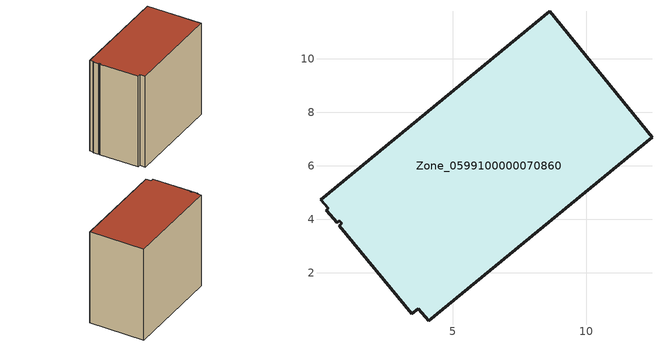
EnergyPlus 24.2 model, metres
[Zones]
Zone_0599100000070860
 floor ground (C_G): 0.35,4.4 0.06,4.72 8.63,11.77 12.45,7.07 4.1,0.2 3.7,0.65 3.47,0.46 0.76,3.76 0.85,3.84 0.76,3.93 0.68,3.86 0.28,4.34 z0
 wall outside (C_F): 8.63,11.77 0.06,4.72 0.35,4.4 0.28,4.34 0.68,3.86 0.76,3.93 0.85,3.84 0.76,3.76 3.47,0.46 3.7,0.65 4.1,0.2 12.45,7.07 8.63,11.77 z0:10.49
 roof outside (C_R): 0.06,4.72 0.35,4.4 0.28,4.34 0.68,3.86 0.76,3.93 0.85,3.84 0.76,3.76 3.47,0.46 3.7,0.65 4.1,0.2 12.45,7.07 8.63,11.77 z10.49
[BUILDING]
Pand.0599100000070860: North Axis=0; Terrain=City; Loads Convergence Tolerance Value=0.04; Temperature Convergence Tolerance Value=0.4; Solar Distribution=FullExterior; Maximum Number of Warmup Days=25; Minimum Number of Warmup Days=1
[Site:Location]
Rotterdam.The.Hague.AP_ZH_NLD Design_Conditions: Latitude=51.96; Longitude=4.45; Time Zone=1; Elevation=-4.5
[SITE:GROUNDTEMPERATURE:BUILDINGSURFACE]
18, 18, 18, 18, 18, 18, 18, 18, 18, 18, 18, 18
[MATERIAL] Thermal Absorptance=0.9; Solar Absorptance=0.7; Visible Absorptance=0.7
Name | Roughness | Thickness | Conductivity | Density | Specific Heat
G.TI.1946 | MediumSmooth | 0.15 | 1 | 540 | 1210
F.TI.1946 | Rough | 0.3 | 0.857143 | 1920 | 840
R.TI.1946 | MediumRough | 0.2 | 0.1 | 1500 | 1000
[CONSTRUCTION]
C_G: G.TI.1946
C_F: F.TI.1946
C_R: R.TI.1946
[ZONE]
Zone_0599100000070860: Type=1; Multiplier=1; Ceiling Height=Autocalculate; Volume=Autocalculate; Floor Area=autocalculate; Part of Total Floor Area=Yes
[ZONEINFILTRATION:DESIGNFLOWRATE]
Infil_Zone_0599100000070860: Zone or ZoneList or Space or SpaceList=Zone_0599100000070860; Schedule=AlwaysOn; Design Flow Rate Calculation Method=Flow/Area; Flow Rate per Floor Area=0.003; Constant Term Coefficient=1; Temperature Term Coefficient=0; Velocity Term Coefficient=0; Velocity Squared Term Coefficient=0
[HVACTEMPLATE:ZONE:IDEALLOADSAIRSYSTEM]
Zone_0599100000070860: Maximum Heating Supply Air Temperature=50; Minimum Cooling Supply Air Temperature=13; Maximum Heating Supply Air Humidity Ratio=0.0156; Minimum Cooling Supply Air Humidity Ratio=0.0077; Heating Limit=NoLimit; Cooling Limit=NoLimit; Dehumidification Control Type=ConstantSensibleHeatRatio; Cooling Sensible Heat Ratio=0.7; Dehumidification Setpoint=60; Humidification Control Type=None; Humidification Setpoint=30; Outdoor Air Method=None; Outdoor Air Flow Rate per Person=0.00944; Outdoor Air Flow Rate per Zone Floor Area=0; Outdoor Air Flow Rate per Zone=0; Demand Controlled Ventilation Type=None; Outdoor Air Economizer Type=NoEconomizer; Heat Recovery Type=None; Sensible Heat Recovery Effectiveness=0.7; Latent Heat Recovery Effectiveness=0.65
[ZONECONTROL:THERMOSTAT]
ThermostatControl_Zone_0599100000070860: Zone or ZoneList=Zone_0599100000070860; Control Type Schedule=DualSetpointControlType; Control 1=Thermostat_Zone_0599100000070860; Temperature Difference Between Cutout And Setpoint=0
[THERMOSTATSETPOINT:DUALSETPOINT]
Thermostat_Zone_0599100000070860: Heating Setpoint Temperature Schedule=HeatingSetpoint_Zone_0599100000070860; Cooling Setpoint Temperature Schedule=CoolingSetpoint_Zone_0599100000070860
[SCHEDULE:COMPACT]
HeatingSetpoint_Zone_0599100000070860: Through: 12/31, For: AllDays, Until: 24:00, 21
CoolingSetpoint_Zone_0599100000070860: Through: 12/31, For: AllDays, Until: 24:00, 24
DualSetpointControlType: Through: 12/31, For: AllDays, Until: 24:00, 4
AlwaysOn: Through: 12/31, For: AllDays, Until: 24:00, 1
